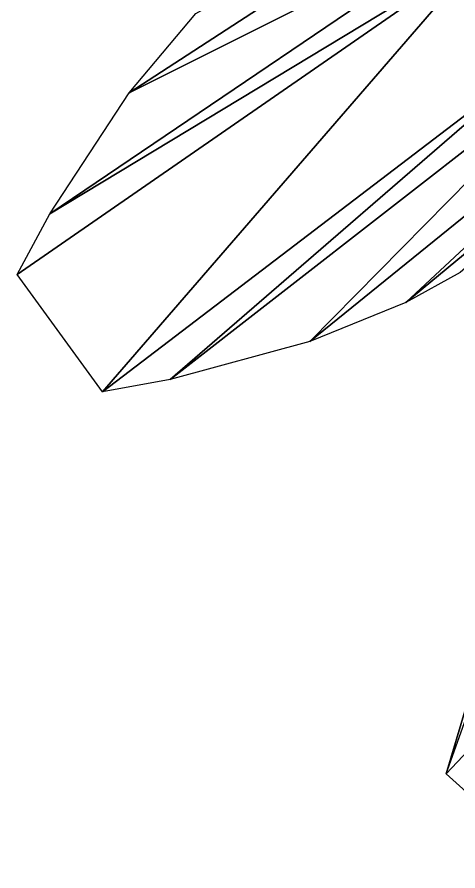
# Model space of a CAD drawing. Header units: inches. Extents: x 62 to 1153, y 3 to 780.
# Drawn here: x 76.4 to 79.68, y 11.12 to 17.49 of the extents above; entities that cross this region are included whole.
import ezdxf

# ---------------------------------------------------------------- set-up
doc = ezdxf.new("R2010")
doc.units = ezdxf.units.IN
doc.header["$MEASUREMENT"] = 0
doc.layers.add('Main_Gear', color=4, linetype='Continuous')

msp = doc.modelspace()

# ---------------------------------------------------------------- linework, layer by layer
at = {"layer": 'Main_Gear'}
for points in [[(77.7284, 17.5124, -7.4682), (80.5548, 19.0824, -11.4682), (77.2316, 16.9229, -7.4682)], [(80.0703, 18.3417, -11.4682), (77.2316, 16.9229, -7.4682), (80.5548, 19.0824, -11.4682)], [(77.2316, 16.9229, -7.4682), (80.0703, 18.3417, -11.4682), (76.6408, 16.0196, -7.4682)], [(79.8698, 17.9715, -11.4682), (76.6408, 16.0196, -7.4682), (80.0703, 18.3417, -11.4682)], [(79.8698, 17.9715, -11.4682), (77.0318, 14.6932, -7.4682), (76.3962, 15.5681, -7.4682)], [(76.6408, 16.0196, -7.4682), (79.8698, 17.9715, -11.4682), (76.3962, 15.5681, -7.4682)], [(77.0318, 14.6932, -7.4682), (79.8698, 17.9715, -11.4682), (80.391, 17.2541, -11.4682)], [(82.2449, 17.8003, -11.4682), (79.6974, 15.5833, -7.4682), (79.2927, 15.3593, -7.4682)], [(79.2927, 15.3593, -7.4682), (81.6593, 17.5622, -11.4682), (82.2449, 17.8003, -11.4682)], [(78.5785, 15.069, -7.4682), (80.8051, 17.3304, -11.4682), (81.6593, 17.5622, -11.4682)], [(81.6593, 17.5622, -11.4682), (79.2927, 15.3593, -7.4682), (78.5785, 15.069, -7.4682)], [(80.8051, 17.3304, -11.4682), (78.5785, 15.069, -7.4682), (77.5368, 14.7863, -7.4682)], [(77.5368, 14.7863, -7.4682), (80.391, 17.2541, -11.4682), (80.8051, 17.3304, -11.4682)], [(80.391, 17.2541, -11.4682), (77.5368, 14.7863, -7.4682), (77.0318, 14.6932, -7.4682)], [(82.492, 14.9207, -11.4682), (80.3976, 11.124, -7.4682), (79.594, 11.8476, -7.4682)], [(79.7394, 12.3401, -7.4682), (82.492, 14.9207, -11.4682), (79.594, 11.8476, -7.4682)], [(79.594, 11.8476, -7.4682), (80.1294, 13.3465, -7.4682), (79.7394, 12.3401, -7.4682)]]:
    msp.add_3dface(points, dxfattribs=at)

doc.saveas('drawing.dxf')
